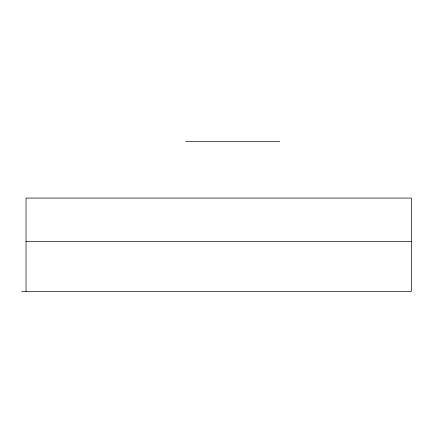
<?xml version="1.0" encoding="UTF-8"?>
<svg xmlns="http://www.w3.org/2000/svg" width="433" height="433" viewBox="0 0 433 433"><rect width="100%" height="100%" fill="white"/><g stroke="black" fill="none" stroke-linecap="round" stroke-linejoin="round"><path stroke-width="0.65" d="M185.66 141.542L279.75 141.542M26.04 241.603L411.35 241.603M21.65 291.458L411.35 291.458L411.35 198.07L26.04 198.07L26.04 291.458"/></g></svg>
